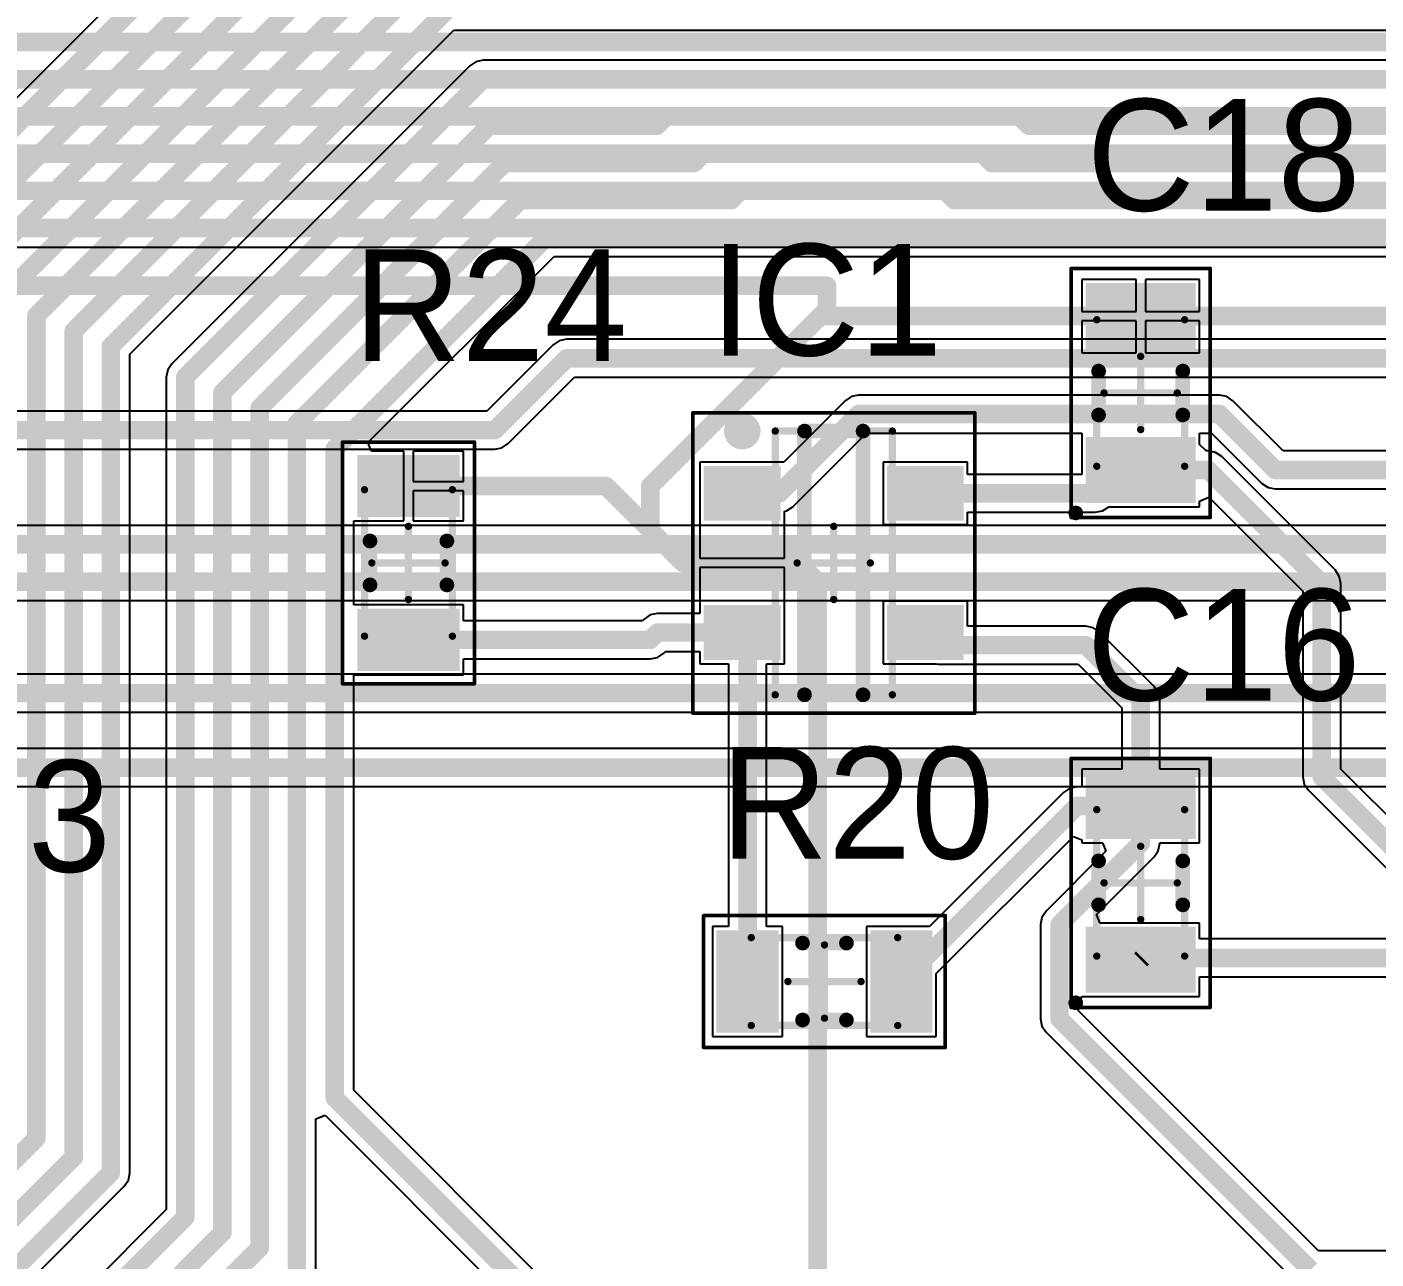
# Model space of a CAD drawing. Header units: millimetres. Extents: x 2.5 to 14.5, y 1.2 to 4.8.
# Drawn here: x 6.385 to 7.11, y 3.141 to 3.803 of the extents above; entities that cross this region are included whole.
import ezdxf

# ---------------------------------------------------------------- set-up
doc = ezdxf.new("R2010")
doc.units = ezdxf.units.MM
doc.header["$MEASUREMENT"] = 0
for name, color, linetype in [('BottomLayer', 5, 'Continuous'), ('ConnectLayer', 7, 'Continuous'), ('Mechanical13', 56, 'Continuous'), ('Mechanical15', 56, 'Continuous'), ('TopLayer', 1, 'Continuous'), ('TopOverlay', 2, 'Continuous'), ('TopPaste', 8, 'Continuous'), ('TopSolder', 216, 'Continuous')]:
    doc.layers.add(name, color=color, linetype=linetype)

# ---------------------------------------------------------------- blocks, each defined once
blk = doc.blocks.new('RESC_0805_2012_76')
at = {"layer": 'Mechanical13', "const_width": 0.00394}
for points in [[(-0.03937, 0.02362), (-0.03937, -0.02362)], [(-0.03937, 0.02362), (0.03937, 0.02362)], [(0.03937, 0.02362), (0.03937, -0.02362)], [(-0.03937, -0.02362), (0.03937, -0.02362)]]:
    blk.add_lwpolyline(points, dxfattribs=at)
at = {"layer": 'Mechanical13', "const_width": 0.00197}
for points in [[(-0.04035, 0.02362, 1), (-0.03839, 0.02362, 1)], [(-0.04035, 0.02362, 1), (-0.03839, 0.02362, 1)], [(0.03839, 0.02362, 1), (0.04035, 0.02362, 1)], [(0.03839, 0.02362, 1), (0.04035, 0.02362, 1)], [(-0.04035, -0.02362, 1), (-0.03839, -0.02362, 1)], [(-0.04035, -0.02362, 1), (-0.03839, -0.02362, 1)], [(0.03839, -0.02362, 1), (0.04035, -0.02362, 1)], [(0.03839, -0.02362, 1), (0.04035, -0.02362, 1)]]:
    blk.add_lwpolyline(points, format="xyb", close=True, dxfattribs=at)
at = {"layer": 'Mechanical15'}
for points, const_width in [([(-0.06496, 0.03543), (-0.06496, -0.03543)], 0.00197), ([(-0.06496, 0.03543), (0.06496, 0.03543)], 0.00197), ([(0.06496, 0.03543), (0.06496, -0.03543)], 0.00197), ([(0, 0.01968), (0, -0.01969)], 0.00394), ([(-0.01969, 0), (0.01969, 0)], 0.00394), ([(-0.06496, -0.03543), (0.06496, -0.03543)], 0.00197)]:
    blk.add_lwpolyline(points, dxfattribs=dict(at, const_width=const_width))
for points, const_width in [([(-0.06545, 0.03543, 1), (-0.06447, 0.03543, 1)], 0.000984), ([(-0.06545, 0.03543, 1), (-0.06447, 0.03543, 1)], 0.000984), ([(0.06447, 0.03543, 1), (0.06545, 0.03543, 1)], 0.000984), ([(0.06447, 0.03543, 1), (0.06545, 0.03543, 1)], 0.000984), ([(-0.00098, 0.01968, 1), (0.00098, 0.01968, 1)], 0.00197), ([(-0.02067, 0, 1), (-0.0187, 0, 1)], 0.00197), ([(0.0187, 0, 1), (0.02067, 0, 1)], 0.00197), ([(-0.00098, -0.01969, 1), (0.00098, -0.01969, 1)], 0.00197), ([(-0.06545, -0.03543, 1), (-0.06447, -0.03543, 1)], 0.000984), ([(-0.06545, -0.03543, 1), (-0.06447, -0.03543, 1)], 0.000984), ([(0.06447, -0.03543, 1), (0.06545, -0.03543, 1)], 0.000984), ([(0.06447, -0.03543, 1), (0.06545, -0.03543, 1)], 0.000984)]:
    blk.add_lwpolyline(points, format="xyb", close=True, dxfattribs=dict(at, const_width=const_width))
at = {"layer": 'TopLayer'}
for points in [[(-0.02756, -0.02461), (-0.02756, 0.02461), (-0.05512, -0.02461), (-0.05512, 0.02461)], [(0.05512, -0.02461), (0.05512, 0.02461), (0.02756, -0.02461), (0.02756, 0.02461)]]:
    blk.add_solid(points, dxfattribs=at)
at = {"layer": 'TopOverlay', "const_width": 0.00787}
for points in [[(-0.01181, 0.02067), (0.01181, 0.02067)], [(-0.01181, -0.02067), (0.01181, -0.02067)]]:
    blk.add_lwpolyline(points, dxfattribs=at)
at = {"layer": 'TopOverlay', "const_width": 0.00394}
for points in [[(-0.01378, 0.02067, 1), (-0.00984, 0.02067, 1)], [(0.00984, 0.02067, 1), (0.01378, 0.02067, 1)], [(-0.01378, -0.02067, 1), (-0.00984, -0.02067, 1)], [(0.00984, -0.02067, 1), (0.01378, -0.02067, 1)]]:
    blk.add_lwpolyline(points, format="xyb", close=True, dxfattribs=at)
at = {"layer": 'TopPaste'}
for points in [[(-0.02756, -0.02461), (-0.02756, 0.02461), (-0.05512, -0.02461), (-0.05512, 0.02461)], [(0.05512, -0.02461), (0.05512, 0.02461), (0.02756, -0.02461), (0.02756, 0.02461)]]:
    blk.add_solid(points, dxfattribs=at)
at = {"layer": 'TopSolder'}
for points in [[(-0.02461, -0.02756), (-0.02461, 0.02756), (-0.05807, -0.02756), (-0.05807, 0.02756)], [(0.05807, -0.02756), (0.05807, 0.02756), (0.02461, -0.02756), (0.02461, 0.02756)]]:
    blk.add_solid(points, dxfattribs=at)
blk = doc.blocks.new('RESC_0805_2012_80')
at = {"layer": 'Mechanical13', "const_width": 0.00394}
for points in [[(-0.03937, 0.02362), (-0.03937, -0.02362)], [(0.03937, 0.02362), (-0.03937, 0.02362)], [(0.03937, 0.02362), (0.03937, -0.02362)], [(0.03937, -0.02362), (-0.03937, -0.02362)]]:
    blk.add_lwpolyline(points, dxfattribs=at)
at = {"layer": 'Mechanical13', "const_width": 0.00197}
for points in [[(-0.04035, 0.02362, 1), (-0.03839, 0.02362, 1)], [(-0.04035, 0.02362, 1), (-0.03839, 0.02362, 1)], [(0.03839, 0.02362, 1), (0.04035, 0.02362, 1)], [(0.03839, 0.02362, 1), (0.04035, 0.02362, 1)], [(-0.04035, -0.02362, 1), (-0.03839, -0.02362, 1)], [(-0.04035, -0.02362, 1), (-0.03839, -0.02362, 1)], [(0.03839, -0.02362, 1), (0.04035, -0.02362, 1)], [(0.03839, -0.02362, 1), (0.04035, -0.02362, 1)]]:
    blk.add_lwpolyline(points, format="xyb", close=True, dxfattribs=at)
at = {"layer": 'Mechanical15'}
for points, const_width in [([(-0.06496, 0.03543), (-0.06496, -0.03543)], 0.00197), ([(0.06496, 0.03543), (-0.06496, 0.03543)], 0.00197), ([(0.06496, 0.03543), (0.06496, -0.03543)], 0.00197), ([(0, 0.01968), (0, -0.01969)], 0.00394), ([(0.01969, 0), (-0.01968, 0)], 0.00394), ([(0.06496, -0.03543), (-0.06496, -0.03543)], 0.00197)]:
    blk.add_lwpolyline(points, dxfattribs=dict(at, const_width=const_width))
for points, const_width in [([(-0.06545, 0.03543, 1), (-0.06447, 0.03543, 1)], 0.000984), ([(-0.06545, 0.03543, 1), (-0.06447, 0.03543, 1)], 0.000984), ([(0.06447, 0.03543, 1), (0.06545, 0.03543, 1)], 0.000984), ([(0.06447, 0.03543, 1), (0.06545, 0.03543, 1)], 0.000984), ([(-0.00098, 0.01968, 1), (0.00098, 0.01968, 1)], 0.00197), ([(-0.02067, 0, 1), (-0.0187, 0, 1)], 0.00197), ([(0.0187, 0, 1), (0.02067, 0, 1)], 0.00197), ([(-0.00098, -0.01969, 1), (0.00098, -0.01969, 1)], 0.00197), ([(-0.06545, -0.03543, 1), (-0.06447, -0.03543, 1)], 0.000984), ([(-0.06545, -0.03543, 1), (-0.06447, -0.03543, 1)], 0.000984), ([(0.06447, -0.03543, 1), (0.06545, -0.03543, 1)], 0.000984), ([(0.06447, -0.03543, 1), (0.06545, -0.03543, 1)], 0.000984)]:
    blk.add_lwpolyline(points, format="xyb", close=True, dxfattribs=dict(at, const_width=const_width))
at = {"layer": 'TopLayer'}
for points in [[(-0.02756, -0.02461), (-0.02756, 0.02461), (-0.05512, -0.02461), (-0.05512, 0.02461)], [(0.05512, -0.02461), (0.05512, 0.02461), (0.02756, -0.02461), (0.02756, 0.02461)]]:
    blk.add_solid(points, dxfattribs=at)
at = {"layer": 'TopOverlay', "const_width": 0.00787}
for points in [[(0.01181, 0.02067), (-0.01181, 0.02067)], [(0.01181, -0.02067), (-0.01181, -0.02067)]]:
    blk.add_lwpolyline(points, dxfattribs=at)
at = {"layer": 'TopOverlay', "const_width": 0.00394}
for points in [[(-0.01378, 0.02067, 1), (-0.00984, 0.02067, 1)], [(0.00984, 0.02067, 1), (0.01378, 0.02067, 1)], [(-0.01378, -0.02067, 1), (-0.00984, -0.02067, 1)], [(0.00984, -0.02067, 1), (0.01378, -0.02067, 1)]]:
    blk.add_lwpolyline(points, format="xyb", close=True, dxfattribs=at)
at = {"layer": 'TopPaste'}
for points in [[(-0.02756, -0.02461), (-0.02756, 0.02461), (-0.05512, -0.02461), (-0.05512, 0.02461)], [(0.05512, -0.02461), (0.05512, 0.02461), (0.02756, -0.02461), (0.02756, 0.02461)]]:
    blk.add_solid(points, dxfattribs=at)
at = {"layer": 'TopSolder'}
for points in [[(-0.02461, -0.02756), (-0.02461, 0.02756), (-0.05807, -0.02756), (-0.05807, 0.02756)], [(0.05807, -0.02756), (0.05807, 0.02756), (0.02461, -0.02756), (0.02461, 0.02756)]]:
    blk.add_solid(points, dxfattribs=at)
blk = doc.blocks.new('SOT95P245X110_5N_140')
at = {"layer": 'Mechanical13', "const_width": 0.00394}
for points in [[(-0.0315, 0.07087), (0.0315, 0.07087)], [(-0.0315, -0.07087), (-0.0315, 0.07087)], [(0.0315, -0.07087), (0.0315, 0.07087)], [(-0.0315, -0.07087), (0.0315, -0.07087)]]:
    blk.add_lwpolyline(points, dxfattribs=at)
at = {"layer": 'Mechanical13', "const_width": 0.00197}
for points in [[(-0.03248, 0.07087, 1), (-0.03051, 0.07087, 1)], [(-0.03248, 0.07087, 1), (-0.03051, 0.07087, 1)], [(0.03051, 0.07087, 1), (0.03248, 0.07087, 1)], [(0.03051, 0.07087, 1), (0.03248, 0.07087, 1)], [(-0.03248, -0.07087, 1), (-0.03051, -0.07087, 1)], [(-0.03248, -0.07087, 1), (-0.03051, -0.07087, 1)], [(0.03051, -0.07087, 1), (0.03248, -0.07087, 1)], [(0.03051, -0.07087, 1), (0.03248, -0.07087, 1)]]:
    blk.add_lwpolyline(points, format="xyb", close=True, dxfattribs=at)
at = {"layer": 'Mechanical15'}
for points, const_width in [([(-0.07579, 0.08071), (0.07579, 0.08071)], 0.00197), ([(-0.07579, -0.08071), (-0.07579, 0.08071)], 0.00197), ([(0.07579, -0.08071), (0.07579, 0.08071)], 0.00197), ([(0, -0.01968), (0, 0.01969)], 0.00394), ([(-0.01969, 0), (0.01968, 0)], 0.00394), ([(-0.07579, -0.08071), (0.07579, -0.08071)], 0.00197)]:
    blk.add_lwpolyline(points, dxfattribs=dict(at, const_width=const_width))
for points, const_width in [([(-0.07628, 0.08071, 1), (-0.0753, 0.08071, 1)], 0.000984), ([(-0.07628, 0.08071, 1), (-0.0753, 0.08071, 1)], 0.000984), ([(0.07529, 0.08071, 1), (0.07628, 0.08071, 1)], 0.000984), ([(0.07529, 0.08071, 1), (0.07628, 0.08071, 1)], 0.000984), ([(-0.00098, 0.01969, 1), (0.00098, 0.01969, 1)], 0.00197), ([(-0.02067, 0, 1), (-0.0187, 0, 1)], 0.00197), ([(0.0187, 0, 1), (0.02067, 0, 1)], 0.00197), ([(-0.00098, -0.01968, 1), (0.00098, -0.01968, 1)], 0.00197), ([(-0.07628, -0.08071, 1), (-0.0753, -0.08071, 1)], 0.000984), ([(-0.07628, -0.08071, 1), (-0.0753, -0.08071, 1)], 0.000984), ([(0.07529, -0.08071, 1), (0.07628, -0.08071, 1)], 0.000984), ([(0.07529, -0.08071, 1), (0.07628, -0.08071, 1)], 0.000984)]:
    blk.add_lwpolyline(points, format="xyb", close=True, dxfattribs=dict(at, const_width=const_width))
at = {"layer": 'TopLayer'}
for points in [[(-0.0315, 0.02559), (-0.0315, 0.04921), (-0.06693, 0.02559), (-0.06693, 0.04921)], [(0.06693, 0.02559), (0.06693, 0.04921), (0.0315, 0.02559), (0.0315, 0.04921)], [(-0.0315, -0.01181), (-0.0315, 0.01181), (-0.06693, -0.01181), (-0.06693, 0.01181)], [(-0.0315, -0.04921), (-0.0315, -0.02559), (-0.06693, -0.04921), (-0.06693, -0.02559)], [(0.06693, -0.04921), (0.06693, -0.02559), (0.0315, -0.04921), (0.0315, -0.02559)]]:
    blk.add_solid(points, dxfattribs=at)
at = {"layer": 'TopOverlay'}
for points, const_width in [([(-0.04429, 0.07087, 1), (-0.05413, 0.07087, 1)], 0.00984), ([(-0.05659, 0.07087, 1), (-0.05167, 0.07087, 1)], 0.00492), ([(-0.04675, 0.07087, 1), (-0.04183, 0.07087, 1)], 0.00492), ([(-0.01772, 0.07087, 1), (-0.01378, 0.07087, 1)], 0.00394), ([(-0.01772, 0.07087, 1), (-0.01378, 0.07087, 1)], 0.00394), ([(0.01378, 0.07087, 1), (0.01772, 0.07087, 1)], 0.00394), ([(0.01378, 0.07087, 1), (0.01772, 0.07087, 1)], 0.00394), ([(-0.01772, -0.07087, 1), (-0.01378, -0.07087, 1)], 0.00394), ([(-0.01772, -0.07087, 1), (-0.01378, -0.07087, 1)], 0.00394), ([(0.01378, -0.07087, 1), (0.01772, -0.07087, 1)], 0.00394), ([(0.01378, -0.07087, 1), (0.01772, -0.07087, 1)], 0.00394)]:
    blk.add_lwpolyline(points, format="xyb", close=True, dxfattribs=dict(at, const_width=const_width))
at = {"layer": 'TopOverlay', "const_width": 0.00787}
for points in [[(-0.01575, -0.07087), (-0.01575, 0.07087)], [(-0.01575, 0.07087), (0.01575, 0.07087)], [(0.01575, -0.07087), (0.01575, 0.07087)], [(-0.01575, -0.07087), (0.01575, -0.07087)]]:
    blk.add_lwpolyline(points, dxfattribs=at)
at = {"layer": 'TopPaste'}
for points in [[(-0.0315, 0.02559), (-0.0315, 0.04921), (-0.06693, 0.02559), (-0.06693, 0.04921)], [(0.06693, 0.02559), (0.06693, 0.04921), (0.0315, 0.02559), (0.0315, 0.04921)], [(-0.0315, -0.01181), (-0.0315, 0.01181), (-0.06693, -0.01181), (-0.06693, 0.01181)], [(-0.0315, -0.04921), (-0.0315, -0.02559), (-0.06693, -0.04921), (-0.06693, -0.02559)], [(0.06693, -0.04921), (0.06693, -0.02559), (0.0315, -0.04921), (0.0315, -0.02559)]]:
    blk.add_solid(points, dxfattribs=at)
at = {"layer": 'TopSolder'}
for points in [[(-0.02854, 0.02264), (-0.02854, 0.05217), (-0.06988, 0.02264), (-0.06988, 0.05217)], [(0.06988, 0.02264), (0.06988, 0.05217), (0.02854, 0.02264), (0.02854, 0.05217)], [(-0.02854, -0.01476), (-0.02854, 0.01476), (-0.06988, -0.01476), (-0.06988, 0.01476)], [(-0.02854, -0.05217), (-0.02854, -0.02264), (-0.06988, -0.05217), (-0.06988, -0.02264)], [(0.06988, -0.05217), (0.06988, -0.02264), (0.02854, -0.05217), (0.02854, -0.02264)]]:
    blk.add_solid(points, dxfattribs=at)
blk = doc.blocks.new('CAPCP2012X06N_187')
at = {"layer": 'Mechanical13', "const_width": 0.00394}
for points in [[(-0.03937, 0.02362), (-0.03937, -0.02362)], [(-0.03937, 0.02362), (0.03937, 0.02362)], [(0.03937, 0.02362), (0.03937, -0.02362)], [(-0.03937, -0.02362), (0.03937, -0.02362)]]:
    blk.add_lwpolyline(points, dxfattribs=at)
at = {"layer": 'Mechanical13', "const_width": 0.00197}
for points in [[(-0.04035, 0.02362, 1), (-0.03839, 0.02362, 1)], [(-0.04035, 0.02362, 1), (-0.03839, 0.02362, 1)], [(0.03839, 0.02362, 1), (0.04035, 0.02362, 1)], [(0.03839, 0.02362, 1), (0.04035, 0.02362, 1)], [(-0.04035, -0.02362, 1), (-0.03839, -0.02362, 1)], [(-0.04035, -0.02362, 1), (-0.03839, -0.02362, 1)], [(0.03839, -0.02362, 1), (0.04035, -0.02362, 1)], [(0.03839, -0.02362, 1), (0.04035, -0.02362, 1)]]:
    blk.add_lwpolyline(points, format="xyb", close=True, dxfattribs=at)
at = {"layer": 'Mechanical15'}
for points, const_width in [([(-0.06693, 0.0374), (-0.06693, -0.0374)], 0.00197), ([(-0.06693, 0.0374), (0.06693, 0.0374)], 0.00197), ([(0.06693, 0.0374), (0.06693, -0.0374)], 0.00197), ([(0, 0.01969), (0, -0.01968)], 0.00394), ([(-0.01968, 0), (0.01969, 0)], 0.00394), ([(-0.06693, -0.0374), (0.06693, -0.0374)], 0.00197)]:
    blk.add_lwpolyline(points, dxfattribs=dict(at, const_width=const_width))
for points, const_width in [([(-0.06742, 0.0374, 1), (-0.06644, 0.0374, 1)], 0.000984), ([(-0.06742, 0.0374, 1), (-0.06644, 0.0374, 1)], 0.000984), ([(0.06644, 0.0374, 1), (0.06742, 0.0374, 1)], 0.000984), ([(0.06644, 0.0374, 1), (0.06742, 0.0374, 1)], 0.000984), ([(-0.00098, 0.01969, 1), (0.00098, 0.01969, 1)], 0.00197), ([(-0.02067, 0, 1), (-0.0187, 0, 1)], 0.00197), ([(0.0187, 0, 1), (0.02067, 0, 1)], 0.00197), ([(-0.00098, -0.01968, 1), (0.00098, -0.01968, 1)], 0.00197), ([(-0.06742, -0.0374, 1), (-0.06644, -0.0374, 1)], 0.000984), ([(-0.06742, -0.0374, 1), (-0.06644, -0.0374, 1)], 0.000984), ([(0.06644, -0.0374, 1), (0.06742, -0.0374, 1)], 0.000984), ([(0.06644, -0.0374, 1), (0.06742, -0.0374, 1)], 0.000984)]:
    blk.add_lwpolyline(points, format="xyb", close=True, dxfattribs=dict(at, const_width=const_width))
at = {"layer": 'TopLayer'}
for points in [[(-0.02657, -0.02658), (-0.02657, 0.02657), (-0.0561, -0.02658), (-0.0561, 0.02657)], [(0.0561, -0.02658), (0.0561, 0.02657), (0.02658, -0.02658), (0.02658, 0.02657)]]:
    blk.add_solid(points, dxfattribs=at)
at = {"layer": 'TopOverlay'}
for points, const_width in [([(-0.06249, 0.03493, 1), (-0.06642, 0.03493, 1)], 0.00394), ([(-0.06741, 0.03493, 1), (-0.06544, 0.03493, 1)], 0.00197), ([(-0.06347, 0.03493, 1), (-0.0615, 0.03493, 1)], 0.00197), ([(-0.01378, 0.02264, 1), (-0.00984, 0.02264, 1)], 0.00394), ([(0.00984, 0.02264, 1), (0.01378, 0.02264, 1)], 0.00394), ([(-0.01378, -0.02264, 1), (-0.00984, -0.02264, 1)], 0.00394), ([(0.00984, -0.02264, 1), (0.01378, -0.02264, 1)], 0.00394)]:
    blk.add_lwpolyline(points, format="xyb", close=True, dxfattribs=dict(at, const_width=const_width))
at = {"layer": 'TopOverlay', "const_width": 0.00787}
for points in [[(-0.01181, 0.02264), (0.01181, 0.02264)], [(-0.01181, -0.02264), (0.01181, -0.02264)]]:
    blk.add_lwpolyline(points, dxfattribs=at)
at = {"layer": 'TopPaste'}
for points in [[(-0.02657, -0.02658), (-0.02657, 0.02657), (-0.0561, -0.02658), (-0.0561, 0.02657)], [(0.0561, -0.02658), (0.0561, 0.02657), (0.02658, -0.02658), (0.02658, 0.02657)]]:
    blk.add_solid(points, dxfattribs=at)
at = {"layer": 'TopSolder'}
for points in [[(-0.02362, -0.02953), (-0.02362, 0.02953), (-0.05906, -0.02953), (-0.05906, 0.02953)], [(0.05906, -0.02953), (0.05906, 0.02953), (0.02362, -0.02953), (0.02362, 0.02953)]]:
    blk.add_solid(points, dxfattribs=at)
blk = doc.blocks.new('CAPCP2012X06N_189')
at = {"layer": 'Mechanical13', "const_width": 0.00394}
for points in [[(-0.03937, 0.02362), (-0.03937, -0.02362)], [(-0.03937, 0.02362), (0.03937, 0.02362)], [(0.03937, 0.02362), (0.03937, -0.02362)], [(-0.03937, -0.02362), (0.03937, -0.02362)]]:
    blk.add_lwpolyline(points, dxfattribs=at)
at = {"layer": 'Mechanical13', "const_width": 0.00197}
for points in [[(-0.04035, 0.02362, 1), (-0.03839, 0.02362, 1)], [(-0.04035, 0.02362, 1), (-0.03839, 0.02362, 1)], [(0.03839, 0.02362, 1), (0.04035, 0.02362, 1)], [(0.03839, 0.02362, 1), (0.04035, 0.02362, 1)], [(-0.04035, -0.02362, 1), (-0.03839, -0.02362, 1)], [(-0.04035, -0.02362, 1), (-0.03839, -0.02362, 1)], [(0.03839, -0.02362, 1), (0.04035, -0.02362, 1)], [(0.03839, -0.02362, 1), (0.04035, -0.02362, 1)]]:
    blk.add_lwpolyline(points, format="xyb", close=True, dxfattribs=at)
at = {"layer": 'Mechanical15'}
for points, const_width in [([(-0.06693, 0.0374), (-0.06693, -0.0374)], 0.00197), ([(-0.06693, 0.0374), (0.06693, 0.0374)], 0.00197), ([(0.06693, 0.0374), (0.06693, -0.0374)], 0.00197), ([(0, 0.01969), (0, -0.01968)], 0.00394), ([(-0.01969, 0), (0.01968, 0)], 0.00394), ([(-0.06693, -0.0374), (0.06693, -0.0374)], 0.00197)]:
    blk.add_lwpolyline(points, dxfattribs=dict(at, const_width=const_width))
for points, const_width in [([(-0.06742, 0.0374, 1), (-0.06644, 0.0374, 1)], 0.000984), ([(-0.06742, 0.0374, 1), (-0.06644, 0.0374, 1)], 0.000984), ([(0.06644, 0.0374, 1), (0.06742, 0.0374, 1)], 0.000984), ([(0.06644, 0.0374, 1), (0.06742, 0.0374, 1)], 0.000984), ([(-0.00098, 0.01969, 1), (0.00098, 0.01969, 1)], 0.00197), ([(-0.02067, 0, 1), (-0.0187, 0, 1)], 0.00197), ([(0.0187, 0, 1), (0.02067, 0, 1)], 0.00197), ([(-0.00098, -0.01968, 1), (0.00098, -0.01968, 1)], 0.00197), ([(-0.06742, -0.0374, 1), (-0.06644, -0.0374, 1)], 0.000984), ([(-0.06742, -0.0374, 1), (-0.06644, -0.0374, 1)], 0.000984), ([(0.06644, -0.0374, 1), (0.06742, -0.0374, 1)], 0.000984), ([(0.06644, -0.0374, 1), (0.06742, -0.0374, 1)], 0.000984)]:
    blk.add_lwpolyline(points, format="xyb", close=True, dxfattribs=dict(at, const_width=const_width))
at = {"layer": 'TopLayer'}
for points in [[(-0.02658, -0.02658), (-0.02658, 0.02657), (-0.0561, -0.02658), (-0.0561, 0.02657)], [(0.0561, -0.02658), (0.0561, 0.02657), (0.02657, -0.02658), (0.02657, 0.02657)]]:
    blk.add_solid(points, dxfattribs=at)
at = {"layer": 'TopOverlay'}
for points, const_width in [([(-0.06249, 0.03493, 1), (-0.06642, 0.03493, 1)], 0.00394), ([(-0.06741, 0.03493, 1), (-0.06544, 0.03493, 1)], 0.00197), ([(-0.06347, 0.03493, 1), (-0.0615, 0.03493, 1)], 0.00197), ([(-0.01378, 0.02264, 1), (-0.00984, 0.02264, 1)], 0.00394), ([(0.00984, 0.02264, 1), (0.01378, 0.02264, 1)], 0.00394), ([(-0.01378, -0.02264, 1), (-0.00984, -0.02264, 1)], 0.00394), ([(0.00984, -0.02264, 1), (0.01378, -0.02264, 1)], 0.00394)]:
    blk.add_lwpolyline(points, format="xyb", close=True, dxfattribs=dict(at, const_width=const_width))
at = {"layer": 'TopOverlay', "const_width": 0.00787}
for points in [[(-0.01181, 0.02264), (0.01181, 0.02264)], [(-0.01181, -0.02264), (0.01181, -0.02264)]]:
    blk.add_lwpolyline(points, dxfattribs=at)
at = {"layer": 'TopPaste'}
for points in [[(-0.02658, -0.02658), (-0.02658, 0.02657), (-0.0561, -0.02658), (-0.0561, 0.02657)], [(0.0561, -0.02658), (0.0561, 0.02657), (0.02657, -0.02658), (0.02657, 0.02657)]]:
    blk.add_solid(points, dxfattribs=at)
at = {"layer": 'TopSolder'}
for points in [[(-0.02362, -0.02953), (-0.02362, 0.02953), (-0.05906, -0.02953), (-0.05906, 0.02953)], [(0.05906, -0.02953), (0.05906, 0.02953), (0.02362, -0.02953), (0.02362, 0.02953)]]:
    blk.add_solid(points, dxfattribs=at)

msp = doc.modelspace()

# ---------------------------------------------------------------- linework, layer by layer
at = {"layer": 'BottomLayer', "const_width": 0.01}
for points in [[(5.22, 3.795), (8.20172, 3.795)], [(4.88, 3.775), (8.21, 3.775)], [(4.525, 3.755), (8.21828, 3.755)], [(3.8, 3.735), (8.22657, 3.735)], [(3.76343, 3.715), (8.23485, 3.715)], [(3.475, 3.695), (8.24314, 3.695)], [(5.824, 3.664), (6.815, 3.664)], [(6.63638, 3.58638), (6.675, 3.625)], [(6.675, 3.625), (7.365, 3.625)], [(5.75516, 3.58638), (6.63638, 3.58638)], [(5.34515, 3.525), (7.37558, 3.525)], [(5.35343, 3.505), (7.38387, 3.505)], [(6.095, 3.445), (7.35215, 3.445)], [(5.33, 3.405), (8.06627, 3.405)]]:
    msp.add_lwpolyline(points, dxfattribs=at)
at = {"layer": 'BottomLayer', "const_width": 0.005}
for points in [[(6.8125, 3.664, 1), (6.8175, 3.664, 1)], [(6.6725, 3.625, 1), (6.6775, 3.625, 1)], [(6.6725, 3.625, 1), (6.6775, 3.625, 1)], [(6.63388, 3.58638, 1), (6.63888, 3.58638, 1)], [(6.63388, 3.58638, 1), (6.63888, 3.58638, 1)]]:
    msp.add_lwpolyline(points, format="xyb", close=True, dxfattribs=at)
at = {"layer": 'ConnectLayer'}
for p, q in [((6.85661, 4.24215), (6.35965, 3.7452)), ((6.4402, 3.6272), (6.61437, 3.80137)), ((6.61437, 3.80137), (7.58909, 3.80137)), ((6.62294, 3.78221), (6.46279, 3.62206)), ((6.62625, 3.78442), (6.62294, 3.78221)), ((6.63015, 3.7852), (6.62625, 3.78442)), ((7.82389, 3.7852), (6.63015, 3.7852)), ((3.475, 3.6848), (7.5139, 3.6848)), ((6.56822, 3.57974), (6.66829, 3.6798)), ((6.66829, 3.6798), (7.90485, 3.6798)), ((6.98116, 3.66744), (6.95209, 3.66744)), ((6.95209, 3.66744), (6.95209, 3.65018)), ((6.98116, 3.65018), (6.98116, 3.66744)), ((7.01524, 3.66744), (6.98616, 3.66744)), ((6.98616, 3.66744), (6.98616, 3.65018)), ((7.01524, 3.65018), (7.01524, 3.66744)), ((6.95209, 3.65018), (6.98116, 3.65018)), ((6.98616, 3.65018), (7.01524, 3.65018)), ((6.98116, 3.64518), (6.95209, 3.64518)), ((6.95209, 3.64518), (6.95209, 3.62791)), ((6.98116, 3.62791), (6.98116, 3.64518)), ((7.01524, 3.64518), (6.98616, 3.64518)), ((6.98616, 3.64518), (6.98616, 3.62791)), ((7.01524, 3.62791), (7.01524, 3.64518)), ((6.6711, 3.63442), (6.66779, 3.63221)), ((6.675, 3.6352), (6.6711, 3.63442)), ((7.34212, 3.6352), (6.675, 3.6352)), ((6.4402, 3.18719), (6.4402, 3.6272)), ((6.66779, 3.63221), (6.63215, 3.59657)), ((6.95209, 3.62791), (6.98116, 3.62791)), ((6.98616, 3.62791), (7.01524, 3.62791)), ((6.46279, 3.62206), (6.46058, 3.61875)), ((6.46058, 3.61875), (6.4598, 3.61485)), ((6.4598, 3.61485), (6.4598, 3.16751)), ((6.64359, 3.57917), (6.67922, 3.6148)), ((6.67922, 3.6148), (7.34212, 3.6148)), ((6.832, 3.6052), (6.8281, 3.60442)), ((7.026, 3.6052), (6.832, 3.6052)), ((7.0299, 3.60442), (7.026, 3.6052)), ((6.82479, 3.60221), (6.79179, 3.56921)), ((6.8281, 3.60442), (6.82479, 3.60221)), ((7.03321, 3.60221), (7.0299, 3.60442)), ((7.06022, 3.5752), (7.03321, 3.60221)), ((6.63215, 3.59657), (6.00318, 3.59657)), ((6.79661, 3.54519), (6.83622, 3.5848)), ((6.83622, 3.5848), (6.9471, 3.5848)), ((6.9471, 3.5848), (6.95209, 3.58476)), ((6.95209, 3.58476), (6.95209, 3.5798)), ((7.01524, 3.58476), (7.02022, 3.5848)), ((7.01524, 3.57873), (7.01524, 3.58476)), ((7.02022, 3.5848), (7.02178, 3.5848)), ((7.02178, 3.5848), (7.04879, 3.55779)), ((5.75516, 3.57618), (6.63638, 3.57618)), ((6.57013, 3.57512), (6.56822, 3.57974)), ((6.63638, 3.57618), (6.64028, 3.57696)), ((6.64028, 3.57696), (6.64359, 3.57917)), ((6.95209, 3.5798), (6.95209, 3.5626)), ((7.01877, 3.5752), (7.01524, 3.57873)), ((6.5875, 3.57512), (6.57013, 3.57512)), ((6.5875, 3.55634), (6.5875, 3.57512)), ((6.61961, 3.57512), (6.5925, 3.57512)), ((6.5925, 3.57512), (6.5925, 3.55884)), ((6.61961, 3.55884), (6.61961, 3.57512)), ((6.79179, 3.56921), (6.74673, 3.56921)), ((6.74673, 3.56921), (6.74673, 3.53681)), ((6.89059, 3.56921), (6.84516, 3.56921)), ((6.84516, 3.56921), (6.84516, 3.53559)), ((6.89059, 3.5626), (6.89059, 3.56921)), ((7.02, 3.5752), (7.01877, 3.5752)), ((7.0239, 3.57442), (7.02, 3.5752)), ((7.02721, 3.57221), (7.0239, 3.57442)), ((7.08821, 3.51121), (7.02721, 3.57221)), ((7.14709, 3.5752), (7.06022, 3.5752)), ((6.95209, 3.5626), (6.89059, 3.5626)), ((6.5875, 3.53756), (6.5875, 3.55634)), ((6.5925, 3.55884), (6.61961, 3.55884)), ((6.61961, 3.55384), (6.5925, 3.55384)), ((6.5925, 3.55384), (6.5925, 3.53756)), ((6.61961, 3.53756), (6.61961, 3.55384)), ((7.04879, 3.55779), (7.0521, 3.55558)), ((7.0521, 3.55558), (7.056, 3.5548)), ((7.056, 3.5548), (7.14709, 3.5548)), ((7.01524, 3.54827), (7.02024, 3.55034)), ((7.01524, 3.54524), (7.01524, 3.54827)), ((7.02024, 3.55034), (7.0708, 3.49978)), ((6.79216, 3.54276), (6.7933, 3.54298)), ((6.79216, 3.53681), (6.79216, 3.54276)), ((6.7933, 3.54298), (6.79661, 3.54519)), ((6.89059, 3.53559), (6.89059, 3.54221)), ((6.89059, 3.54221), (6.95925, 3.54221)), ((6.95925, 3.54221), (6.96315, 3.54298)), ((6.96315, 3.54298), (6.96646, 3.54519)), ((6.96646, 3.54519), (6.96651, 3.54524)), ((6.96651, 3.54524), (7.01524, 3.54524)), ((7.37136, 3.5352), (5.34515, 3.5352)), ((6.56059, 3.49244), (6.56059, 3.53756)), ((6.56059, 3.53756), (6.5875, 3.53756)), ((6.5925, 3.53756), (6.61961, 3.53756)), ((6.74673, 3.53681), (6.74673, 3.53559)), ((6.74673, 3.53559), (6.74673, 3.53181)), ((6.79216, 3.53559), (6.79216, 3.53681)), ((6.79216, 3.53181), (6.79216, 3.53559)), ((6.84516, 3.53559), (6.89059, 3.53559)), ((6.74673, 3.53181), (6.74673, 3.53059)), ((6.74673, 3.53059), (6.74673, 3.5175)), ((6.79216, 3.53059), (6.79216, 3.53181)), ((6.79216, 3.5175), (6.79216, 3.53059)), ((6.74673, 3.5175), (6.76945, 3.5175)), ((6.76945, 3.5175), (6.79216, 3.5175)), ((6.76945, 3.5125), (6.74673, 3.5125)), ((6.74673, 3.5125), (6.74673, 3.49941)), ((6.79216, 3.5125), (6.76945, 3.5125)), ((6.79216, 3.49941), (6.79216, 3.5125)), ((7.09042, 3.5079), (7.08821, 3.51121)), ((7.0912, 3.504), (7.09042, 3.5079)), ((7.0912, 3.40422), (7.0912, 3.504)), ((6.74673, 3.49941), (6.74673, 3.49819)), ((6.74673, 3.49819), (6.74673, 3.49441)), ((6.79216, 3.49819), (6.79216, 3.49941)), ((6.79216, 3.49441), (6.79216, 3.49819)), ((7.0708, 3.49978), (7.0708, 3.4)), ((5.35766, 3.4948), (7.38047, 3.4948)), ((6.61961, 3.49244), (6.56059, 3.49244)), ((6.61961, 3.48386), (6.61961, 3.49244)), ((6.74673, 3.49441), (6.74673, 3.49319)), ((6.74673, 3.49319), (6.74673, 3.48779)), ((6.79216, 3.49319), (6.79216, 3.49441)), ((6.79216, 3.46079), (6.79216, 3.49319)), ((6.89059, 3.49441), (6.84516, 3.49441)), ((6.84516, 3.49441), (6.84516, 3.46079)), ((6.89059, 3.48098), (6.89059, 3.49441)), ((6.71578, 3.48386), (6.61961, 3.48386)), ((6.71673, 3.48481), (6.71578, 3.48386)), ((6.72003, 3.48702), (6.71673, 3.48481)), ((6.72394, 3.48779), (6.72003, 3.48702)), ((6.74673, 3.48779), (6.72394, 3.48779)), ((6.95421, 3.48098), (6.89059, 3.48098)), ((6.95811, 3.48021), (6.95421, 3.48098)), ((6.96142, 3.478), (6.95811, 3.48021)), ((6.99087, 3.44855), (6.96142, 3.478)), ((6.72721, 3.46645), (6.72816, 3.4674)), ((6.72816, 3.4674), (6.74673, 3.4674)), ((6.74673, 3.4674), (6.74673, 3.46079)), ((6.61961, 3.45488), (6.61961, 3.46347)), ((6.61961, 3.46347), (6.72, 3.46347)), ((6.72, 3.46347), (6.7239, 3.46424)), ((6.7239, 3.46424), (6.72721, 3.46645)), ((6.74673, 3.46079), (6.76213, 3.46079)), ((6.76213, 3.46079), (6.76213, 3.31961)), ((6.78252, 3.31961), (6.78252, 3.46079)), ((6.78252, 3.46079), (6.79216, 3.46079)), ((6.84516, 3.46079), (6.87371, 3.46079)), ((6.87371, 3.46079), (6.87469, 3.46059)), ((6.87469, 3.46059), (6.94999, 3.46059)), ((6.94999, 3.46059), (6.97347, 3.43711)), ((7.34793, 3.4552), (6.12325, 3.4552)), ((6.56059, 3.23167), (6.56059, 3.45488)), ((6.56059, 3.45488), (6.61961, 3.45488)), ((6.99308, 3.44524), (6.99087, 3.44855)), ((6.99386, 3.44134), (6.99308, 3.44524)), ((6.99386, 3.40413), (6.99386, 3.44134)), ((6.12325, 3.4348), (7.35215, 3.4348)), ((6.97347, 3.43711), (6.97347, 3.40413)), ((8.06205, 3.4152), (6.11365, 3.4152)), ((6.97347, 3.40413), (6.95209, 3.40413)), ((6.95209, 3.40413), (6.95209, 3.39457)), ((7.01524, 3.40413), (6.99386, 3.40413)), ((7.01524, 3.36461), (7.01524, 3.40413)), ((7.14522, 3.3502), (7.0912, 3.40422)), ((5.35825, 3.3948), (8.06627, 3.3948)), ((6.94937, 3.39457), (6.94547, 3.39379)), ((6.95209, 3.39457), (6.94937, 3.39457)), ((7.0708, 3.4), (7.07158, 3.3961)), ((7.07158, 3.3961), (7.07379, 3.39279)), ((6.94216, 3.39158), (6.87019, 3.31961)), ((6.94547, 3.39379), (6.94216, 3.39158)), ((7.07379, 3.39279), (7.13379, 3.33279)), ((6.87378, 3.29436), (6.94747, 3.36805)), ((6.94747, 3.36805), (6.95209, 3.36614)), ((6.95209, 3.36614), (6.95209, 3.36461)), ((6.96498, 3.35999), (6.93279, 3.32779)), ((6.95209, 3.36461), (6.96307, 3.36461)), ((6.96307, 3.36461), (6.96498, 3.35999)), ((6.99087, 3.35704), (6.99308, 3.36034)), ((6.99308, 3.36034), (6.99386, 3.36425)), ((6.99386, 3.36425), (6.99386, 3.36461)), ((6.99386, 3.36461), (7.01524, 3.36461)), ((6.95991, 3.32608), (6.99087, 3.35704)), ((6.93058, 3.32449), (6.9298, 3.32058)), ((6.93279, 3.32779), (6.93058, 3.32449)), ((6.96182, 3.32146), (6.95991, 3.32608)), ((6.76213, 3.31961), (6.75354, 3.31961)), ((6.75354, 3.31961), (6.75354, 3.26039)), ((6.7911, 3.31961), (6.78252, 3.31961)), ((6.7911, 3.26039), (6.7911, 3.31961)), ((6.87019, 3.31961), (6.83622, 3.31961)), ((6.83622, 3.31961), (6.83622, 3.26039)), ((6.9298, 3.32058), (6.9298, 3.27)), ((7.01524, 3.32146), (6.96182, 3.32146)), ((7.01524, 3.31287), (7.01524, 3.32146)), ((7.14661, 3.31287), (7.01524, 3.31287)), ((6.87378, 3.26039), (6.87378, 3.29436)), ((7.01524, 3.28193), (7.01524, 3.29248)), ((7.01524, 3.29248), (7.14661, 3.29248)), ((6.9502, 3.27771), (6.95209, 3.28193)), ((6.95209, 3.28193), (7.01524, 3.28193)), ((6.9502, 3.27422), (6.9502, 3.27771)), ((7.07922, 3.1452), (6.9502, 3.27422)), ((6.9298, 3.27), (6.93058, 3.2661)), ((6.93058, 3.2661), (6.93279, 3.26279)), ((6.75354, 3.26039), (6.7911, 3.26039)), ((6.83622, 3.26039), (6.87378, 3.26039)), ((6.93279, 3.26279), (7.06779, 3.12779)), ((7.06481, 2.72744), (6.56059, 3.23167)), ((6.5402, 3.21615), (6.5452, 3.21822)), ((6.5402, 3.11922), (6.5402, 3.21615)), ((6.5452, 3.21822), (7.05039, 2.71302)), ((6.43942, 3.18328), (6.4402, 3.18719)), ((6.0852, 2.82796), (6.43721, 3.17998)), ((6.43721, 3.17998), (6.43942, 3.18328)), ((6.4598, 3.16751), (6.10779, 2.81549)), ((9.05, 3.1452), (7.07922, 3.1452))]:
    msp.add_line(p, q, dxfattribs=at)
at = {"layer": 'TopLayer', "const_width": 0.01}
for points in [[(6.36387, 3.735), (6.89387, 4.265)], [(6.36078, 3.70362), (6.65121, 3.99405)], [(6.36906, 3.68362), (6.6595, 3.97405)], [(6.37, 3.65627), (6.66778, 3.95405)], [(6.39, 3.64799), (6.67607, 3.93405)], [(6.41, 3.63971), (6.60186, 3.83157)], [(6.43, 3.63142), (6.61015, 3.81157)], [(6.47, 3.61485), (6.63015, 3.775)], [(6.63015, 3.775), (7.82811, 3.775)], [(6.72354, 3.75), (6.72854, 3.755)], [(6.72854, 3.755), (6.91854, 3.755)], [(6.91854, 3.755), (6.92354, 3.75)], [(6.49, 3.60657), (6.63343, 3.75)], [(6.63343, 3.75), (6.72354, 3.75)], [(6.92354, 3.75), (7.88, 3.75)], [(6.74354, 3.73), (6.74854, 3.735)], [(6.74854, 3.735), (6.89854, 3.735)], [(6.89854, 3.735), (6.90354, 3.73)], [(6.51, 3.59828), (6.64172, 3.73)], [(6.64172, 3.73), (6.74354, 3.73)], [(6.90354, 3.73), (7.88829, 3.73)], [(6.53, 3.59), (6.65, 3.71)], [(6.65, 3.71), (6.76354, 3.71)], [(6.76354, 3.71), (6.76854, 3.715)], [(6.76854, 3.715), (6.87854, 3.715)], [(6.87854, 3.715), (6.88354, 3.71)], [(6.88354, 3.71), (7.89657, 3.71)], [(6.55039, 3.57633), (6.66406, 3.69)], [(6.66406, 3.69), (7.90485, 3.69)], [(6.815, 3.65134), (6.815, 3.664)], [(6.81134, 3.64768), (6.815, 3.65134)], [(6.39, 3.20578), (6.39, 3.64799)], [(6.72, 3.55634), (6.81134, 3.64768)], [(6.81134, 3.64768), (6.98366, 3.64768)], [(6.98366, 3.64768), (7.17866, 3.64768)], [(6.41, 3.19547), (6.41, 3.63971)], [(6.43, 3.18719), (6.43, 3.63142)], [(6.47, 3.16328), (6.47, 3.61485)], [(6.49, 3.155), (6.49, 3.60657)], [(6.51, 3.14672), (6.51, 3.59828)], [(6.7894, 3.5524), (6.832, 3.595)], [(6.832, 3.595), (7.026, 3.595)], [(7.026, 3.595), (7.056, 3.565)], [(6.53, 3.115), (6.53, 3.59)], [(6.55039, 3.22744), (6.55039, 3.57633)], [(6.95925, 3.5524), (6.97185, 3.565)], [(6.97185, 3.565), (6.98366, 3.565)], [(6.98366, 3.565), (7.02, 3.565)], [(7.02, 3.565), (7.081, 3.504)], [(7.056, 3.565), (7.17866, 3.565)], [(6.59, 3.55634), (6.69616, 3.55634)], [(6.69616, 3.55634), (6.72, 3.5325)], [(6.72, 3.5325), (6.72, 3.55634)], [(6.76945, 3.5524), (6.7894, 3.5524)], [(6.86787, 3.5524), (6.95925, 3.5524)], [(6.72, 3.5325), (6.7375, 3.515)], [(6.7375, 3.515), (6.76945, 3.515)], [(6.76945, 3.515), (6.8, 3.515)], [(6.8, 3.515), (6.81, 3.505)], [(6.81, 3.05834), (6.81, 3.505)], [(7.081, 3.4), (7.081, 3.504)], [(6.72, 3.47366), (6.72394, 3.4776)], [(6.72394, 3.4776), (6.76945, 3.4776)], [(6.76945, 3.4776), (6.77232, 3.4776)], [(6.77232, 3.29), (6.77232, 3.4776)], [(6.86787, 3.4776), (6.87469, 3.47079)], [(6.59, 3.47366), (6.72, 3.47366)], [(6.87469, 3.47079), (6.95421, 3.47079)], [(6.95421, 3.47079), (6.98366, 3.44134)], [(6.98366, 3.38437), (6.98366, 3.44134)], [(7.081, 3.4), (7.141, 3.34)], [(6.855, 3.29), (6.94937, 3.38437)], [(6.94937, 3.38437), (6.98366, 3.38437)], [(6.98366, 3.36425), (6.98366, 3.38437)], [(6.94, 3.32058), (6.98366, 3.36425)], [(6.94, 3.27), (6.94, 3.32058)], [(6.98366, 3.30169), (6.98465, 3.30268)], [(6.98465, 3.30268), (7.17523, 3.30268)], [(6.94, 3.27), (7.075, 3.135)], [(6.55039, 3.22744), (7.06917, 2.70866)], [(6.2893, 3.10507), (6.39, 3.20578)], [(6.055, 2.84047), (6.41, 3.19547)], [(6.075, 2.83219), (6.43, 3.18719)], [(6.115, 2.80828), (6.47, 3.16328)], [(6.165, 2.83), (6.49, 3.155)], [(6.23039, 2.86711), (6.51, 3.14672)]]:
    msp.add_lwpolyline(points, dxfattribs=at)
at = {"layer": 'TopLayer', "const_width": 0.005}
for points in [[(6.62765, 3.775, 1), (6.63265, 3.775, 1)], [(6.62765, 3.775, 1), (6.63265, 3.775, 1)], [(6.72604, 3.755, 1), (6.73104, 3.755, 1)], [(6.72604, 3.755, 1), (6.73104, 3.755, 1)], [(6.91604, 3.755, 1), (6.92104, 3.755, 1)], [(6.91604, 3.755, 1), (6.92104, 3.755, 1)], [(6.63093, 3.75, 1), (6.63593, 3.75, 1)], [(6.63093, 3.75, 1), (6.63593, 3.75, 1)], [(6.72104, 3.75, 1), (6.72604, 3.75, 1)], [(6.72104, 3.75, 1), (6.72604, 3.75, 1)], [(6.92104, 3.75, 1), (6.92604, 3.75, 1)], [(6.92104, 3.75, 1), (6.92604, 3.75, 1)], [(6.74604, 3.735, 1), (6.75104, 3.735, 1)], [(6.74604, 3.735, 1), (6.75104, 3.735, 1)], [(6.89604, 3.735, 1), (6.90104, 3.735, 1)], [(6.89604, 3.735, 1), (6.90104, 3.735, 1)], [(6.63922, 3.73, 1), (6.64422, 3.73, 1)], [(6.63922, 3.73, 1), (6.64422, 3.73, 1)], [(6.74104, 3.73, 1), (6.74604, 3.73, 1)], [(6.74104, 3.73, 1), (6.74604, 3.73, 1)], [(6.90104, 3.73, 1), (6.90604, 3.73, 1)], [(6.90104, 3.73, 1), (6.90604, 3.73, 1)], [(6.6475, 3.71, 1), (6.6525, 3.71, 1)], [(6.6475, 3.71, 1), (6.6525, 3.71, 1)], [(6.76104, 3.71, 1), (6.76604, 3.71, 1)], [(6.76104, 3.71, 1), (6.76604, 3.71, 1)], [(6.76604, 3.715, 1), (6.77104, 3.715, 1)], [(6.76604, 3.715, 1), (6.77104, 3.715, 1)], [(6.87604, 3.715, 1), (6.88104, 3.715, 1)], [(6.87604, 3.715, 1), (6.88104, 3.715, 1)], [(6.88104, 3.71, 1), (6.88604, 3.71, 1)], [(6.88104, 3.71, 1), (6.88604, 3.71, 1)], [(6.66156, 3.69, 1), (6.66656, 3.69, 1)], [(6.66156, 3.69, 1), (6.66656, 3.69, 1)], [(6.8125, 3.664, 1), (6.8175, 3.664, 1)], [(6.8125, 3.65134, 1), (6.8175, 3.65134, 1)], [(6.8125, 3.65134, 1), (6.8175, 3.65134, 1)], [(6.3875, 3.64799, 1), (6.3925, 3.64799, 1)], [(6.3875, 3.64799, 1), (6.3925, 3.64799, 1)], [(6.80884, 3.64768, 1), (6.81384, 3.64768, 1)], [(6.80884, 3.64768, 1), (6.81384, 3.64768, 1)], [(6.80884, 3.64768, 1), (6.81384, 3.64768, 1)], [(6.98116, 3.64768, 1), (6.98616, 3.64768, 1)], [(6.98116, 3.64768, 1), (6.98616, 3.64768, 1)], [(6.4075, 3.63971, 1), (6.4125, 3.63971, 1)], [(6.4075, 3.63971, 1), (6.4125, 3.63971, 1)], [(6.4275, 3.63142, 1), (6.4325, 3.63142, 1)], [(6.4275, 3.63142, 1), (6.4325, 3.63142, 1)], [(6.4675, 3.61485, 1), (6.4725, 3.61485, 1)], [(6.4675, 3.61485, 1), (6.4725, 3.61485, 1)], [(6.4875, 3.60657, 1), (6.4925, 3.60657, 1)], [(6.4875, 3.60657, 1), (6.4925, 3.60657, 1)], [(6.5075, 3.59828, 1), (6.5125, 3.59828, 1)], [(6.5075, 3.59828, 1), (6.5125, 3.59828, 1)], [(6.8295, 3.595, 1), (6.8345, 3.595, 1)], [(6.8295, 3.595, 1), (6.8345, 3.595, 1)], [(7.0235, 3.595, 1), (7.0285, 3.595, 1)], [(7.0235, 3.595, 1), (7.0285, 3.595, 1)], [(6.5275, 3.59, 1), (6.5325, 3.59, 1)], [(6.5275, 3.59, 1), (6.5325, 3.59, 1)], [(6.54789, 3.57633, 1), (6.55289, 3.57633, 1)], [(6.54789, 3.57633, 1), (6.55289, 3.57633, 1)], [(6.96935, 3.565, 1), (6.97435, 3.565, 1)], [(6.96935, 3.565, 1), (6.97435, 3.565, 1)], [(6.98116, 3.565, 1), (6.98616, 3.565, 1)], [(6.98116, 3.565, 1), (6.98616, 3.565, 1)], [(7.0175, 3.565, 1), (7.0225, 3.565, 1)], [(7.0175, 3.565, 1), (7.0225, 3.565, 1)], [(7.0535, 3.565, 1), (7.0585, 3.565, 1)], [(7.0535, 3.565, 1), (7.0585, 3.565, 1)], [(6.5875, 3.55634, 1), (6.5925, 3.55634, 1)], [(6.69366, 3.55634, 1), (6.69866, 3.55634, 1)], [(6.69366, 3.55634, 1), (6.69866, 3.55634, 1)], [(6.7175, 3.55634, 1), (6.7225, 3.55634, 1)], [(6.7175, 3.55634, 1), (6.7225, 3.55634, 1)], [(6.76695, 3.5524, 1), (6.77195, 3.5524, 1)], [(6.7869, 3.5524, 1), (6.7919, 3.5524, 1)], [(6.7869, 3.5524, 1), (6.7919, 3.5524, 1)], [(6.86537, 3.5524, 1), (6.87037, 3.5524, 1)], [(6.95675, 3.5524, 1), (6.96175, 3.5524, 1)], [(6.95675, 3.5524, 1), (6.96175, 3.5524, 1)], [(6.7175, 3.5325, 1), (6.7225, 3.5325, 1)], [(6.7175, 3.5325, 1), (6.7225, 3.5325, 1)], [(6.7175, 3.5325, 1), (6.7225, 3.5325, 1)], [(6.735, 3.515, 1), (6.74, 3.515, 1)], [(6.735, 3.515, 1), (6.74, 3.515, 1)], [(6.76695, 3.515, 1), (6.77195, 3.515, 1)], [(6.76695, 3.515, 1), (6.77195, 3.515, 1)], [(6.7975, 3.515, 1), (6.8025, 3.515, 1)], [(6.7975, 3.515, 1), (6.8025, 3.515, 1)], [(6.8075, 3.505, 1), (6.8125, 3.505, 1)], [(6.8075, 3.505, 1), (6.8125, 3.505, 1)], [(7.0785, 3.504, 1), (7.0835, 3.504, 1)], [(7.0785, 3.504, 1), (7.0835, 3.504, 1)], [(6.72144, 3.4776, 1), (6.72644, 3.4776, 1)], [(6.72144, 3.4776, 1), (6.72644, 3.4776, 1)], [(6.76695, 3.4776, 1), (6.77195, 3.4776, 1)], [(6.76695, 3.4776, 1), (6.77195, 3.4776, 1)], [(6.76982, 3.4776, 1), (6.77482, 3.4776, 1)], [(6.76982, 3.4776, 1), (6.77482, 3.4776, 1)], [(6.86537, 3.4776, 1), (6.87037, 3.4776, 1)], [(6.5875, 3.47366, 1), (6.5925, 3.47366, 1)], [(6.7175, 3.47366, 1), (6.7225, 3.47366, 1)], [(6.7175, 3.47366, 1), (6.7225, 3.47366, 1)], [(6.87219, 3.47079, 1), (6.87719, 3.47079, 1)], [(6.87219, 3.47079, 1), (6.87719, 3.47079, 1)], [(6.95171, 3.47079, 1), (6.95671, 3.47079, 1)], [(6.95171, 3.47079, 1), (6.95671, 3.47079, 1)], [(6.98116, 3.44134, 1), (6.98616, 3.44134, 1)], [(6.98116, 3.44134, 1), (6.98616, 3.44134, 1)], [(7.0785, 3.4, 1), (7.0835, 3.4, 1)], [(7.0785, 3.4, 1), (7.0835, 3.4, 1)], [(6.94687, 3.38437, 1), (6.95187, 3.38437, 1)], [(6.94687, 3.38437, 1), (6.95187, 3.38437, 1)], [(6.98116, 3.38437, 1), (6.98616, 3.38437, 1)], [(6.98116, 3.38437, 1), (6.98616, 3.38437, 1)], [(6.98116, 3.38437, 1), (6.98616, 3.38437, 1)], [(6.98116, 3.36425, 1), (6.98616, 3.36425, 1)], [(6.98116, 3.36425, 1), (6.98616, 3.36425, 1)], [(6.9375, 3.32058, 1), (6.9425, 3.32058, 1)], [(6.9375, 3.32058, 1), (6.9425, 3.32058, 1)], [(6.98215, 3.30268, 1), (6.98715, 3.30268, 1)], [(6.98215, 3.30268, 1), (6.98715, 3.30268, 1)], [(6.98116, 3.30169, 1), (6.98616, 3.30169, 1)], [(6.76982, 3.29, 1), (6.77482, 3.29, 1)], [(6.8525, 3.29, 1), (6.8575, 3.29, 1)], [(6.9375, 3.27, 1), (6.9425, 3.27, 1)], [(6.9375, 3.27, 1), (6.9425, 3.27, 1)], [(6.54789, 3.22744, 1), (6.55289, 3.22744, 1)], [(6.54789, 3.22744, 1), (6.55289, 3.22744, 1)], [(6.3875, 3.20578, 1), (6.3925, 3.20578, 1)], [(6.3875, 3.20578, 1), (6.3925, 3.20578, 1)], [(6.4075, 3.19547, 1), (6.4125, 3.19547, 1)], [(6.4075, 3.19547, 1), (6.4125, 3.19547, 1)], [(6.4275, 3.18719, 1), (6.4325, 3.18719, 1)], [(6.4275, 3.18719, 1), (6.4325, 3.18719, 1)], [(6.4675, 3.16328, 1), (6.4725, 3.16328, 1)], [(6.4675, 3.16328, 1), (6.4725, 3.16328, 1)], [(6.4875, 3.155, 1), (6.4925, 3.155, 1)], [(6.4875, 3.155, 1), (6.4925, 3.155, 1)], [(6.5075, 3.14672, 1), (6.5125, 3.14672, 1)], [(6.5075, 3.14672, 1), (6.5125, 3.14672, 1)]]:
    msp.add_lwpolyline(points, format="xyb", close=True, dxfattribs=at)

# ---------------------------------------------------------------- block references
for name, p, rotation in [('CAPCP2012X06N_187', (6.98366, 3.60634), 90), ('RESC_0805_2012_76', (6.59, 3.515), 90), ('CAPCP2012X06N_189', (6.98366, 3.34303), 90), ('RESC_0805_2012_80', (6.81366, 3.29), 180)]:
    msp.add_blockref(name, p, dxfattribs=dict(rotation=rotation))
msp.add_blockref('SOT95P245X110_5N_140', (6.81866, 3.515))

# ---------------------------------------------------------------- texts
at = {"layer": 'TopOverlay'}
for s, p in [('C18', (6.95466, 3.70434)), ('R24', (6.5605, 3.6235)), ('IC1', (6.75216, 3.6265)), ('C16', (6.95466, 3.44103)), ('R20', (6.75766, 3.356)), ('RG3', (6.26509, 3.349))]:
    msp.add_text(s, height=0.06, dxfattribs=at).set_placement(p)

doc.saveas('drawing.dxf')
